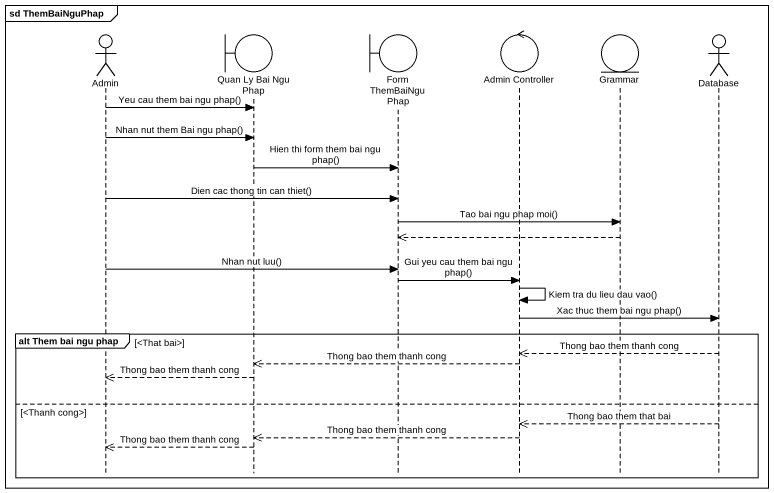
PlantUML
@startuml
mainframe sd ThemBaiNguPhap
hide footbox
actor Admin
boundary "Quan Ly Bai Ngu Phap" as Quan_Ly_Bai_Ngu_Phap
boundary "Form ThemBaiNguPhap" as Form_ThemBaiNguPhap
control "Admin Controller" as Admin_Controller
entity Grammar
actor "Database" as Database_

Admin -> Quan_Ly_Bai_Ngu_Phap : Yeu cau them bai ngu phap()
Admin -> Quan_Ly_Bai_Ngu_Phap : Nhan nut them Bai ngu phap()
Quan_Ly_Bai_Ngu_Phap -> Form_ThemBaiNguPhap : Hien thi form them bai ngu phap()
Admin -> Form_ThemBaiNguPhap : Dien cac thong tin can thiet()
Form_ThemBaiNguPhap -> Grammar : Tao bai ngu phap moi()
Grammar -->> Form_ThemBaiNguPhap
Admin -> Form_ThemBaiNguPhap : Nhan nut luu()
Form_ThemBaiNguPhap -> Admin_Controller : Gui yeu cau them bai ngu phap()
Admin_Controller -> Admin_Controller : Kiem tra du lieu dau vao()
Admin_Controller -> Database_ : Xac thuc them bai ngu phap()
group alt Them bai ngu phap [<That bai>]
  Database_ -->> Admin_Controller : Thong bao them thanh cong
  Admin_Controller -->> Quan_Ly_Bai_Ngu_Phap : Thong bao them thanh cong
  Quan_Ly_Bai_Ngu_Phap -->> Admin : Thong bao them thanh cong
else <Thanh cong>
  Database_ -->> Admin_Controller : Thong bao them that bai
  Admin_Controller -->> Quan_Ly_Bai_Ngu_Phap : Thong bao them thanh cong
  Quan_Ly_Bai_Ngu_Phap -->> Admin : Thong bao them thanh cong
end
@enduml
